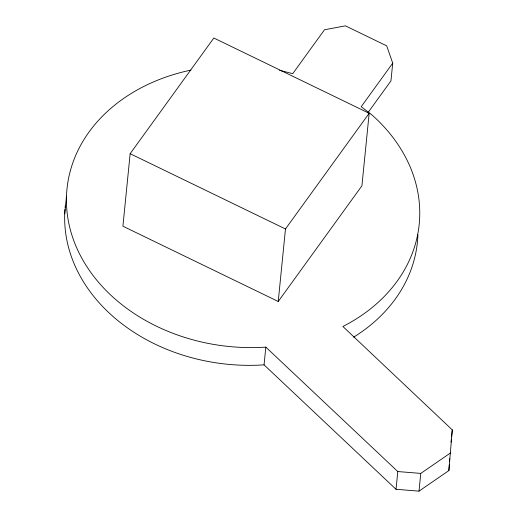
<?xml version="1.0" encoding="UTF-8"?>
<svg xmlns="http://www.w3.org/2000/svg" width="517" height="517" viewBox="0 0 517 517"><rect width="100%" height="100%" fill="white"/><g stroke="black" fill="none" stroke-linecap="round" stroke-linejoin="round"><path stroke-width="0.78" d="M64.987 209.211A176.988 140.605 5.7 0 0 264.058 364.86L396.022 489.289L419.009 491.15L448.879 470.573L449.331 464.24M449.551 461.074L449.719 458.702M448.879 470.573L452.278 429.879L342.894 326.486A176.988 140.605 5.7 0 0 371.471 114.522L361.189 106.735L392.72 63.152L386.71 45.851L345.434 25.85L324.502 29.766L292.758 73.647L279.51 70.312M64.722 213.928L66.493 196.189M130.148 153.691L122.91 226.207L278.236 301.482L361.926 185.803L369.164 113.294L213.838 38.019L130.148 153.691L285.474 228.973L278.236 301.482M264.058 364.86L265.828 347.12A176.988 140.605 5.7 0 1 70.474 230.265A176.988 140.605 5.7 0 1 190.896 70.112M392.72 63.152L390.949 80.891L367.884 112.764M396.022 489.289L397.793 471.549L265.828 347.12M419.009 491.15L420.78 473.41L450.65 452.84M451.044 442.216L451.354 439.133M451.58 436.82L452.278 429.879M285.474 228.973L369.164 113.294M397.793 471.549L420.78 473.41M417.923 234.744A176.988 140.605 5.7 0 1 353.596 337.2M65.123 207.634A176.988 140.605 5.7 0 1 65.362 205.275"/></g></svg>
